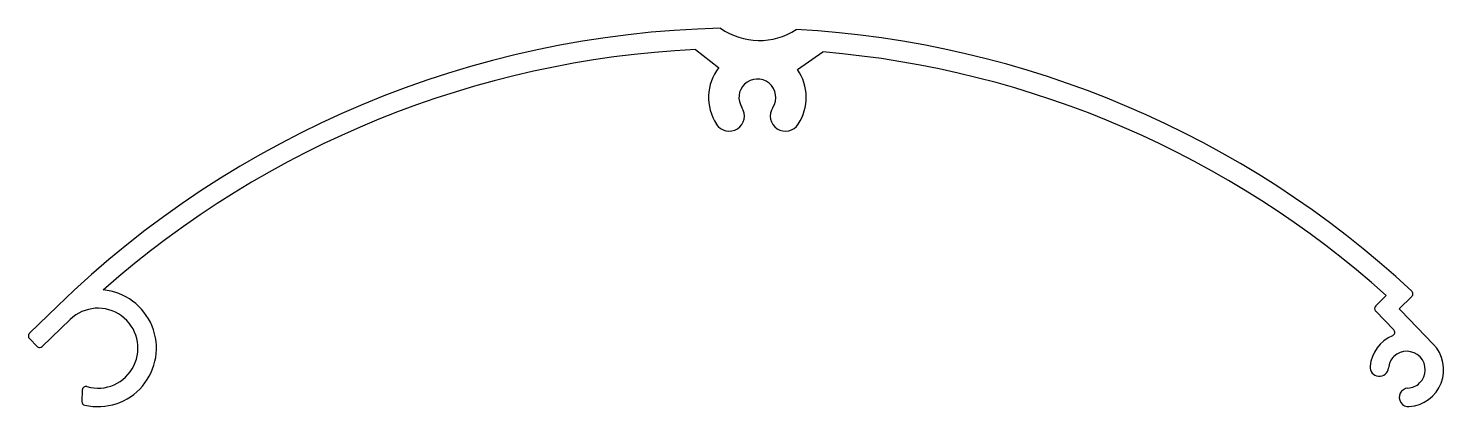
# Model space of a CAD drawing. Extents: x 2633 to 2748, y 1133 to 1164.
import ezdxf

# ---------------------------------------------------------------- set-up
doc = ezdxf.new("R2010")
doc.units = 0
doc.layers.get('0').update_dxf_attribs({"linetype": 'CONTINUOUS'})

msp = doc.modelspace()

# ---------------------------------------------------------------- linework, layer by layer
for p, q in [((2687.61, 1161.81), (2689.5, 1160.35)), ((2695.91, 1160.19), (2697.98, 1161.62)), ((2743.78, 1141.82), (2742.92, 1140.99)), ((2744.82, 1140.75), (2745.85, 1141.74)), ((2635.74, 1140.95), (2633.47, 1138.75)), ((2742.91, 1140.57), (2744.39, 1139.04)), ((2744.96, 1140.6), (2744.82, 1140.75)), ((2747.6, 1137.87), (2744.96, 1140.6)), ((2634.51, 1137.67), (2636.78, 1139.87)), ((2633.46, 1138.32), (2634.09, 1137.68)), ((2637.76, 1134.13), (2637.73, 1133.21))]:
    msp.add_line(p, q)
for centre, radius, start, end in [((2691.44, 1083.64), 79.92, 91.2757, 134.185), ((2692.81, 1168.05), 5.5, 235.1046, 303.0391), ((2691.44, 1083.64), 79.92, 47.0952, 86.868), ((2691.37, 1083.46), 78.44, 92.7465, 131.4351), ((2691.37, 1083.46), 78.44, 48.0785, 85.17), ((2692.65, 1157.92), 3.97, 142.2835, 213.1467), ((2692.65, 1157.92), 3.97, 326.8533, 34.7923), ((2692.65, 1157.92), 1.5, 134.0579, 213.1467), ((2692.65, 1157.92), 1.5, 326.8533, 134.0579), ((2690.35, 1156.42), 1.24, 213.1467, 33.1467), ((2694.94, 1156.42), 1.24, 146.8533, 326.8533), ((2639.04, 1137.54), 4.75, 256.8862, 84.9716), ((2745.65, 1141.96), 0.3, 314.0579, 47.0952), ((2639.04, 1137.54), 3.25, 253.8426, 134.0579), ((2743.13, 1140.77), 0.3, 134.0579, 224.0579), ((2633.68, 1138.53), 0.3, 134.0579, 224.0579), ((2745.45, 1135.79), 3, 112.7342, 174.5867), ((2744.17, 1138.83), 0.3, 292.7342, 44.0579), ((2634.3, 1137.89), 0.3, 224.0579, 314.0579), ((2745.45, 1135.79), 1.5, 314.0579, 134.0579), ((2745.45, 1135.79), 3, 273.5291, 44.0579), ((2743.21, 1136), 0.75, 174.5867, 354.5867), ((2745.45, 1135.79), 1.5, 134.0579, 174.5867), ((2745.45, 1135.79), 1.5, 273.5291, 314.0579), ((2638.06, 1134.13), 0.3, 73.8426, 178.6516), ((2745.59, 1133.54), 0.75, 93.5291, 273.5291), ((2638.03, 1133.2), 0.3, 178.6516, 256.8862)]:
    msp.add_arc(centre, radius, start, end)

doc.saveas('drawing.dxf')
